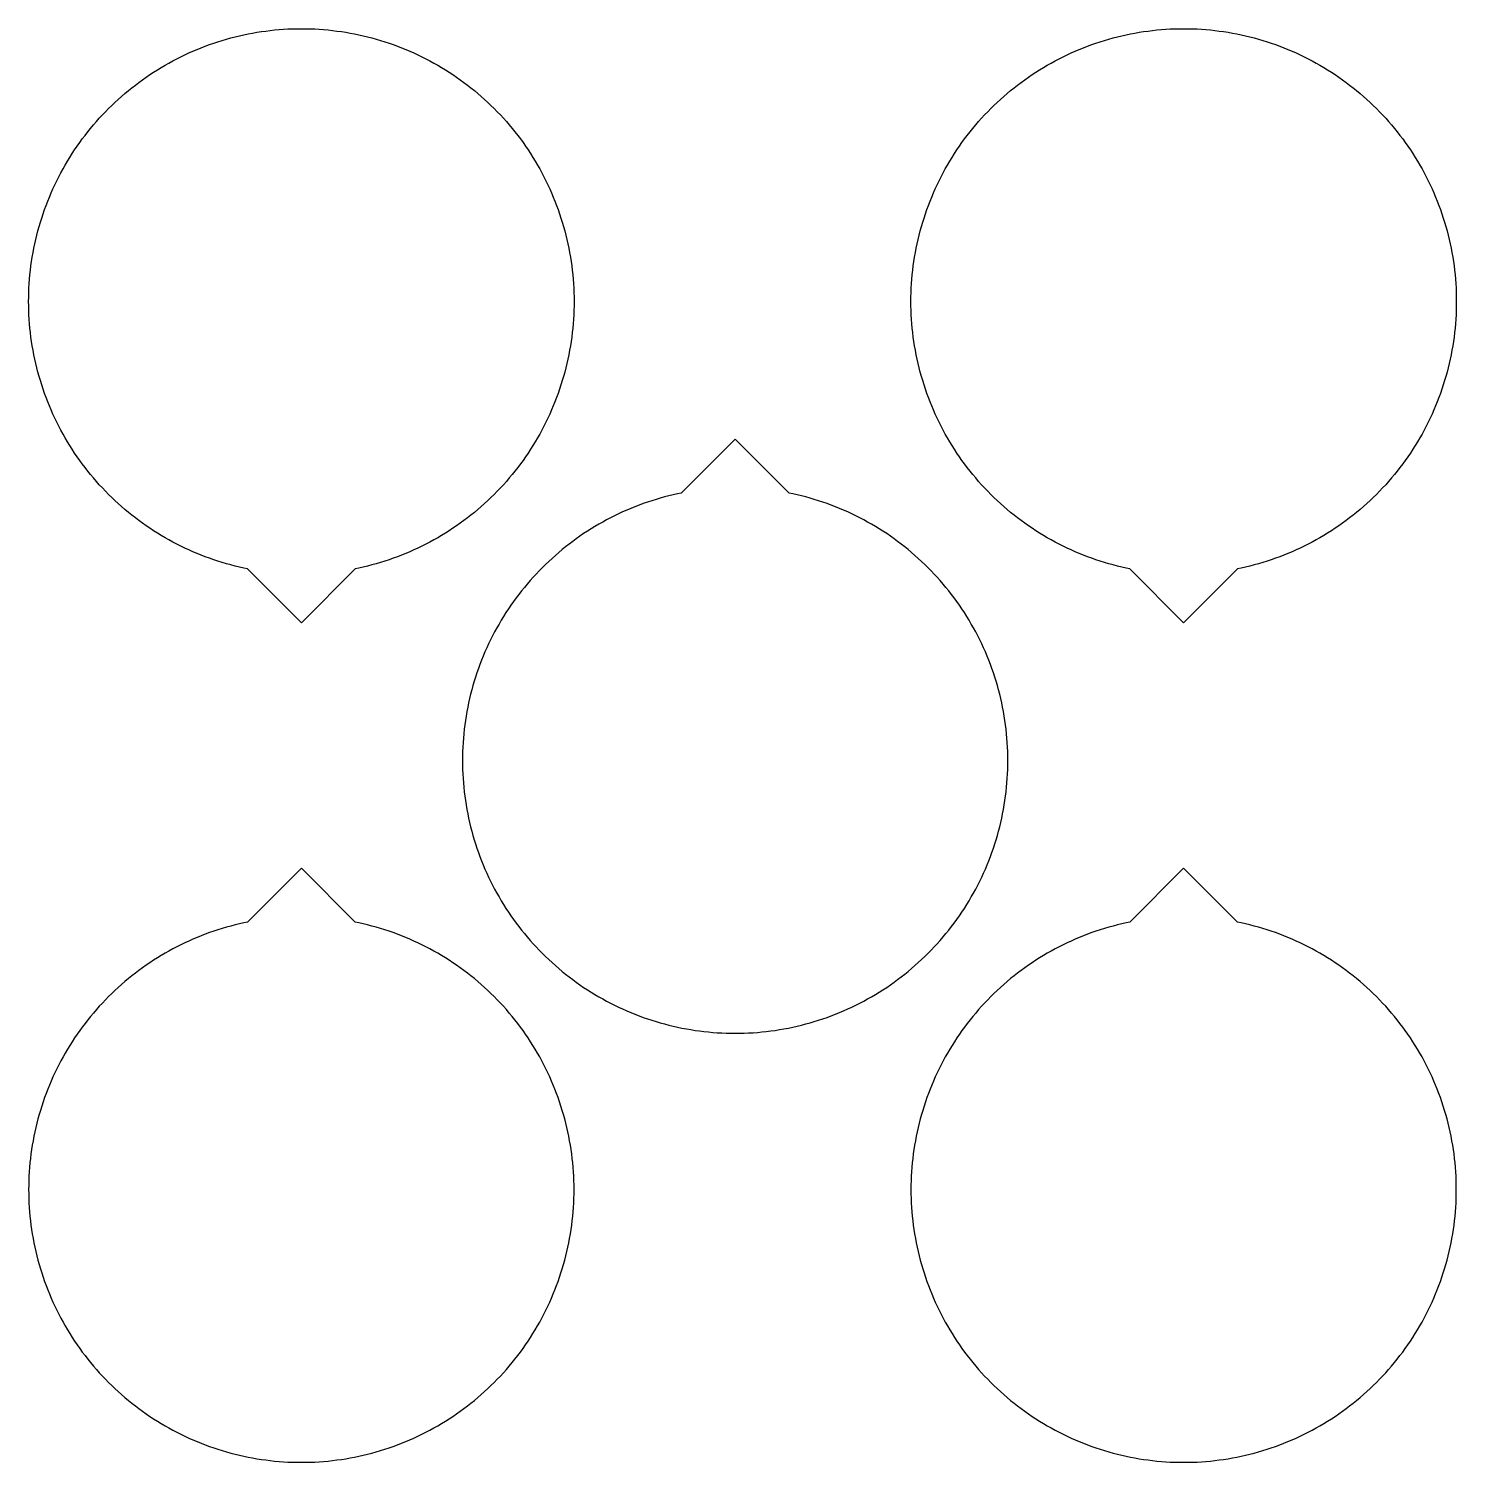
# Model space of a CAD drawing. Extents: x -44 to 45, y -45.2 to 44.1.
import ezdxf

# ---------------------------------------------------------------- set-up
doc = ezdxf.new("R2010")
doc.units = 0
doc.layers.get('0').update_dxf_attribs({"linetype": 'CONTINUOUS'})

msp = doc.modelspace()

# ---------------------------------------------------------------- linework, layer by layer
for points in [[(-30.401, 10.428), (-30.631, 10.476), (-30.903, 10.537), (-31.173, 10.603), (-31.442, 10.672), (-31.711, 10.747), (-31.977, 10.825), (-32.243, 10.908), (-32.507, 10.995), (-32.77, 11.087), (-33.031, 11.182), (-33.29, 11.282), (-33.548, 11.386), (-33.804, 11.495), (-34.059, 11.607), (-34.311, 11.724), (-34.562, 11.845), (-34.81, 11.97), (-35.057, 12.099), (-35.301, 12.233), (-35.543, 12.37), (-35.783, 12.511), (-36.02, 12.656), (-36.255, 12.804), (-36.488, 12.957), (-36.718, 13.113), (-36.945, 13.274), (-37.17, 13.438), (-37.392, 13.605), (-37.611, 13.777), (-37.827, 13.951), (-38.041, 14.13), (-38.251, 14.311), (-38.459, 14.497), (-38.663, 14.685), (-38.865, 14.877), (-39.063, 15.072), (-39.258, 15.27), (-39.45, 15.472), (-39.638, 15.676), (-39.824, 15.884), (-40.005, 16.094), (-40.184, 16.308), (-40.358, 16.524), (-40.53, 16.743), (-40.697, 16.965), (-40.861, 17.19), (-41.022, 17.417), (-41.178, 17.647), (-41.331, 17.88), (-41.479, 18.115), (-41.624, 18.352), (-41.765, 18.592), (-41.902, 18.834), (-42.036, 19.078), (-42.165, 19.325), (-42.29, 19.573), (-42.411, 19.824), (-42.528, 20.076), (-42.64, 20.331), (-42.749, 20.587), (-42.853, 20.845), (-42.953, 21.104), (-43.049, 21.365), (-43.14, 21.628), (-43.227, 21.892), (-43.31, 22.158), (-43.388, 22.425), (-43.463, 22.693), (-43.532, 22.962), (-43.598, 23.232), (-43.659, 23.504), (-43.715, 23.776), (-43.768, 24.049), (-43.815, 24.323), (-43.859, 24.598), (-43.897, 24.873), (-43.931, 25.149), (-43.961, 25.426), (-43.986, 25.703), (-44.007, 25.98), (-44.023, 26.258), (-44.034, 26.536), (-44.041, 26.814), (-44.043, 27.092), (-44.041, 27.371), (-44.034, 27.649), (-44.023, 27.927), (-44.007, 28.204), (-43.986, 28.482), (-43.961, 28.759), (-43.931, 29.035), (-43.897, 29.311), (-43.859, 29.587), (-43.815, 29.861), (-43.768, 30.136), (-43.715, 30.409), (-43.659, 30.681), (-43.598, 30.952), (-43.532, 31.223), (-43.463, 31.492), (-43.388, 31.76), (-43.31, 32.027), (-43.227, 32.293), (-43.14, 32.557), (-43.049, 32.819), (-42.953, 33.081), (-42.853, 33.34), (-42.749, 33.598), (-42.64, 33.854), (-42.528, 34.108), (-42.411, 34.361), (-42.29, 34.611), (-42.165, 34.86), (-42.036, 35.106), (-41.902, 35.35), (-41.765, 35.592), (-41.624, 35.832), (-41.479, 36.07), (-41.331, 36.305), (-41.178, 36.537), (-41.022, 36.767), (-40.861, 36.995), (-40.697, 37.219), (-40.53, 37.441), (-40.358, 37.66), (-40.184, 37.877), (-40.005, 38.09), (-39.824, 38.301), (-39.638, 38.508), (-39.45, 38.713), (-39.258, 38.914), (-39.063, 39.113), (-38.865, 39.308), (-38.663, 39.499), (-38.459, 39.688), (-38.251, 39.873), (-38.041, 40.055), (-37.827, 40.233), (-37.611, 40.408), (-37.392, 40.579), (-37.17, 40.747), (-36.945, 40.911), (-36.718, 41.071), (-36.488, 41.228), (-36.255, 41.38), (-36.02, 41.529), (-35.783, 41.674), (-35.543, 41.815), (-35.301, 41.952), (-35.057, 42.085), (-34.81, 42.215), (-34.562, 42.34), (-34.311, 42.461), (-34.059, 42.577), (-33.804, 42.69), (-33.548, 42.798), (-33.29, 42.902), (-33.031, 43.002), (-32.77, 43.098), (-32.507, 43.19), (-32.243, 43.277), (-31.977, 43.36), (-31.711, 43.438), (-31.442, 43.512), (-31.173, 43.582), (-30.903, 43.648), (-30.631, 43.709), (-30.359, 43.765), (-30.086, 43.817), (-29.812, 43.865), (-29.537, 43.908), (-29.262, 43.947), (-28.986, 43.981), (-28.709, 44.011), (-28.432, 44.036), (-28.155, 44.056), (-27.877, 44.072), (-27.599, 44.084), (-27.321, 44.09), (-27.043, 44.092), (-26.765, 44.09), (-26.486, 44.084), (-26.208, 44.072), (-25.931, 44.056), (-25.653, 44.036), (-25.376, 44.011), (-25.1, 43.981), (-24.824, 43.947), (-24.548, 43.908), (-24.274, 43.865), (-24, 43.817), (-23.726, 43.765), (-23.454, 43.709), (-23.183, 43.648), (-22.912, 43.582), (-22.643, 43.512), (-22.375, 43.438), (-22.108, 43.36), (-21.843, 43.277), (-21.578, 43.19), (-21.316, 43.098), (-21.055, 43.002), (-20.795, 42.902), (-20.537, 42.798), (-20.281, 42.69), (-20.027, 42.577), (-19.774, 42.461), (-19.524, 42.34), (-19.275, 42.215), (-19.029, 42.085), (-18.785, 41.952), (-18.543, 41.815), (-18.303, 41.674), (-18.065, 41.529), (-17.83, 41.38), (-17.598, 41.228), (-17.368, 41.071), (-17.14, 40.911), (-16.916, 40.747), (-16.694, 40.579), (-16.475, 40.408), (-16.258, 40.233), (-16.045, 40.055), (-15.834, 39.873), (-15.627, 39.688), (-15.422, 39.499), (-15.221, 39.308), (-15.022, 39.113), (-14.827, 38.914), (-14.636, 38.713), (-14.447, 38.508), (-14.262, 38.301), (-14.08, 38.09), (-13.902, 37.877), (-13.727, 37.66), (-13.556, 37.441), (-13.388, 37.219), (-13.224, 36.995), (-13.064, 36.767), (-12.907, 36.537), (-12.755, 36.305), (-12.606, 36.07), (-12.461, 35.832), (-12.32, 35.592), (-12.183, 35.35), (-12.05, 35.106), (-11.921, 34.86), (-11.795, 34.611), (-11.675, 34.361), (-11.558, 34.108), (-11.445, 33.854), (-11.337, 33.598), (-11.233, 33.34), (-11.133, 33.081), (-11.037, 32.819), (-10.945, 32.557), (-10.858, 32.293), (-10.775, 32.027), (-10.697, 31.76), (-10.623, 31.492), (-10.553, 31.223), (-10.488, 30.952), (-10.427, 30.681), (-10.37, 30.409), (-10.318, 30.136), (-10.27, 29.861), (-10.227, 29.587), (-10.188, 29.311), (-10.154, 29.035), (-10.124, 28.759), (-10.099, 28.482), (-10.079, 28.204), (-10.063, 27.927), (-10.051, 27.649), (-10.045, 27.371), (-10.043, 27.092), (-10.045, 26.814), (-10.051, 26.536), (-10.063, 26.258), (-10.079, 25.98), (-10.099, 25.703), (-10.124, 25.426), (-10.154, 25.149), (-10.188, 24.873), (-10.227, 24.598), (-10.27, 24.323), (-10.318, 24.049), (-10.37, 23.776), (-10.427, 23.504), (-10.488, 23.232), (-10.553, 22.962), (-10.623, 22.693), (-10.697, 22.425), (-10.775, 22.158), (-10.858, 21.892), (-10.945, 21.628), (-11.037, 21.365), (-11.133, 21.104), (-11.233, 20.845), (-11.337, 20.587), (-11.445, 20.331), (-11.558, 20.076), (-11.675, 19.824), (-11.795, 19.573), (-11.921, 19.325), (-12.05, 19.078), (-12.183, 18.834), (-12.32, 18.592), (-12.461, 18.352), (-12.606, 18.115), (-12.755, 17.88), (-12.907, 17.647), (-13.064, 17.417), (-13.224, 17.19), (-13.388, 16.965), (-13.556, 16.743), (-13.727, 16.524), (-13.902, 16.308), (-14.08, 16.094), (-14.262, 15.884), (-14.447, 15.676), (-14.636, 15.472), (-14.827, 15.27), (-15.022, 15.072), (-15.221, 14.877), (-15.422, 14.685), (-15.627, 14.497), (-15.834, 14.311), (-16.045, 14.13), (-16.258, 13.951), (-16.475, 13.777), (-16.694, 13.605), (-16.916, 13.438), (-17.14, 13.274), (-17.368, 13.113), (-17.598, 12.957), (-17.83, 12.804), (-18.065, 12.656), (-18.303, 12.511), (-18.543, 12.37), (-18.785, 12.233), (-19.029, 12.099), (-19.275, 11.97), (-19.524, 11.845), (-19.774, 11.724), (-20.027, 11.607), (-20.281, 11.495), (-20.537, 11.386), (-20.795, 11.282), (-21.055, 11.182), (-21.316, 11.087), (-21.578, 10.995), (-21.843, 10.908), (-22.108, 10.825), (-22.375, 10.747), (-22.643, 10.672), (-22.912, 10.603), (-23.183, 10.537), (-23.454, 10.476), (-23.684, 10.428), (-27.043, 7.07)], [(24.599, 10.428), (24.369, 10.476), (24.097, 10.537), (23.827, 10.603), (23.558, 10.672), (23.289, 10.747), (23.023, 10.825), (22.757, 10.908), (22.493, 10.995), (22.23, 11.087), (21.969, 11.182), (21.71, 11.282), (21.452, 11.386), (21.196, 11.495), (20.941, 11.607), (20.689, 11.724), (20.438, 11.845), (20.19, 11.97), (19.943, 12.099), (19.699, 12.233), (19.457, 12.37), (19.217, 12.511), (18.98, 12.656), (18.745, 12.804), (18.512, 12.957), (18.282, 13.113), (18.055, 13.274), (17.83, 13.438), (17.608, 13.605), (17.389, 13.777), (17.173, 13.951), (16.959, 14.13), (16.749, 14.311), (16.541, 14.497), (16.337, 14.685), (16.135, 14.877), (15.937, 15.072), (15.742, 15.27), (15.55, 15.472), (15.362, 15.676), (15.176, 15.884), (14.995, 16.094), (14.816, 16.308), (14.642, 16.524), (14.47, 16.743), (14.303, 16.965), (14.139, 17.19), (13.978, 17.417), (13.822, 17.647), (13.669, 17.88), (13.521, 18.115), (13.376, 18.352), (13.235, 18.592), (13.098, 18.834), (12.964, 19.078), (12.835, 19.325), (12.71, 19.573), (12.589, 19.824), (12.472, 20.076), (12.36, 20.331), (12.251, 20.587), (12.147, 20.845), (12.047, 21.104), (11.951, 21.365), (11.86, 21.628), (11.773, 21.892), (11.69, 22.158), (11.612, 22.425), (11.537, 22.693), (11.468, 22.962), (11.402, 23.232), (11.341, 23.504), (11.285, 23.776), (11.232, 24.049), (11.185, 24.323), (11.141, 24.598), (11.103, 24.873), (11.069, 25.149), (11.039, 25.426), (11.014, 25.703), (10.993, 25.98), (10.977, 26.258), (10.966, 26.536), (10.959, 26.814), (10.957, 27.092), (10.959, 27.371), (10.966, 27.649), (10.977, 27.927), (10.993, 28.204), (11.014, 28.482), (11.039, 28.759), (11.069, 29.035), (11.103, 29.311), (11.141, 29.587), (11.185, 29.861), (11.232, 30.136), (11.285, 30.409), (11.341, 30.681), (11.402, 30.952), (11.468, 31.223), (11.537, 31.492), (11.612, 31.76), (11.69, 32.027), (11.773, 32.293), (11.86, 32.557), (11.951, 32.819), (12.047, 33.081), (12.147, 33.34), (12.251, 33.598), (12.36, 33.854), (12.472, 34.108), (12.589, 34.361), (12.71, 34.611), (12.835, 34.86), (12.964, 35.106), (13.098, 35.35), (13.235, 35.592), (13.376, 35.832), (13.521, 36.07), (13.669, 36.305), (13.822, 36.537), (13.978, 36.767), (14.139, 36.995), (14.303, 37.219), (14.47, 37.441), (14.642, 37.66), (14.816, 37.877), (14.995, 38.09), (15.176, 38.301), (15.362, 38.508), (15.55, 38.713), (15.742, 38.914), (15.937, 39.113), (16.135, 39.308), (16.337, 39.499), (16.541, 39.688), (16.749, 39.873), (16.959, 40.055), (17.173, 40.233), (17.389, 40.408), (17.608, 40.579), (17.83, 40.747), (18.055, 40.911), (18.282, 41.071), (18.512, 41.228), (18.745, 41.38), (18.98, 41.529), (19.217, 41.674), (19.457, 41.815), (19.699, 41.952), (19.943, 42.085), (20.19, 42.215), (20.438, 42.34), (20.689, 42.461), (20.941, 42.577), (21.196, 42.69), (21.452, 42.798), (21.71, 42.902), (21.969, 43.002), (22.23, 43.098), (22.493, 43.19), (22.757, 43.277), (23.023, 43.36), (23.289, 43.438), (23.558, 43.512), (23.827, 43.582), (24.097, 43.648), (24.369, 43.709), (24.641, 43.765), (24.914, 43.817), (25.188, 43.865), (25.463, 43.908), (25.738, 43.947), (26.014, 43.981), (26.291, 44.011), (26.568, 44.036), (26.845, 44.056), (27.123, 44.072), (27.401, 44.084), (27.679, 44.09), (27.957, 44.092), (28.235, 44.09), (28.514, 44.084), (28.792, 44.072), (29.069, 44.056), (29.347, 44.036), (29.624, 44.011), (29.9, 43.981), (30.176, 43.947), (30.452, 43.908), (30.726, 43.865), (31, 43.817), (31.274, 43.765), (31.546, 43.709), (31.817, 43.648), (32.088, 43.582), (32.357, 43.512), (32.625, 43.438), (32.892, 43.36), (33.157, 43.277), (33.422, 43.19), (33.684, 43.098), (33.945, 43.002), (34.205, 42.902), (34.463, 42.798), (34.719, 42.69), (34.973, 42.577), (35.226, 42.461), (35.476, 42.34), (35.725, 42.215), (35.971, 42.085), (36.215, 41.952), (36.457, 41.815), (36.697, 41.674), (36.935, 41.529), (37.17, 41.38), (37.402, 41.228), (37.632, 41.071), (37.86, 40.911), (38.084, 40.747), (38.306, 40.579), (38.525, 40.408), (38.742, 40.233), (38.955, 40.055), (39.166, 39.873), (39.373, 39.688), (39.578, 39.499), (39.779, 39.308), (39.978, 39.113), (40.173, 38.914), (40.364, 38.713), (40.553, 38.508), (40.738, 38.301), (40.92, 38.09), (41.098, 37.877), (41.273, 37.66), (41.444, 37.441), (41.612, 37.219), (41.776, 36.995), (41.936, 36.767), (42.093, 36.537), (42.245, 36.305), (42.394, 36.07), (42.539, 35.832), (42.68, 35.592), (42.817, 35.35), (42.95, 35.106), (43.079, 34.86), (43.205, 34.611), (43.325, 34.361), (43.442, 34.108), (43.555, 33.854), (43.663, 33.598), (43.767, 33.34), (43.867, 33.081), (43.963, 32.819), (44.055, 32.557), (44.142, 32.293), (44.225, 32.027), (44.303, 31.76), (44.377, 31.492), (44.447, 31.223), (44.512, 30.952), (44.573, 30.681), (44.63, 30.409), (44.682, 30.136), (44.73, 29.861), (44.773, 29.587), (44.812, 29.311), (44.846, 29.035), (44.876, 28.759), (44.901, 28.482), (44.921, 28.204), (44.937, 27.927), (44.949, 27.649), (44.955, 27.371), (44.957, 27.092), (44.955, 26.814), (44.949, 26.536), (44.937, 26.258), (44.921, 25.98), (44.901, 25.703), (44.876, 25.426), (44.846, 25.149), (44.812, 24.873), (44.773, 24.598), (44.73, 24.323), (44.682, 24.049), (44.63, 23.776), (44.573, 23.504), (44.512, 23.232), (44.447, 22.962), (44.377, 22.693), (44.303, 22.425), (44.225, 22.158), (44.142, 21.892), (44.055, 21.628), (43.963, 21.365), (43.867, 21.104), (43.767, 20.845), (43.663, 20.587), (43.555, 20.331), (43.442, 20.076), (43.325, 19.824), (43.205, 19.573), (43.079, 19.325), (42.95, 19.078), (42.817, 18.834), (42.68, 18.592), (42.539, 18.352), (42.394, 18.115), (42.245, 17.88), (42.093, 17.647), (41.936, 17.417), (41.776, 17.19), (41.612, 16.965), (41.444, 16.743), (41.273, 16.524), (41.098, 16.308), (40.92, 16.094), (40.738, 15.884), (40.553, 15.676), (40.364, 15.472), (40.173, 15.27), (39.978, 15.072), (39.779, 14.877), (39.578, 14.685), (39.373, 14.497), (39.166, 14.311), (38.955, 14.13), (38.742, 13.951), (38.525, 13.777), (38.306, 13.605), (38.084, 13.438), (37.86, 13.274), (37.632, 13.113), (37.402, 12.957), (37.17, 12.804), (36.935, 12.656), (36.697, 12.511), (36.457, 12.37), (36.215, 12.233), (35.971, 12.099), (35.725, 11.97), (35.476, 11.845), (35.226, 11.724), (34.973, 11.607), (34.719, 11.495), (34.463, 11.386), (34.205, 11.282), (33.945, 11.182), (33.684, 11.087), (33.422, 10.995), (33.157, 10.908), (32.892, 10.825), (32.625, 10.747), (32.357, 10.672), (32.088, 10.603), (31.817, 10.537), (31.546, 10.476), (31.316, 10.428), (27.957, 7.07)], [(-3.359, 15.153), (-3.589, 15.105), (-3.86, 15.044), (-4.13, 14.978), (-4.4, 14.909), (-4.668, 14.834), (-4.935, 14.756), (-5.2, 14.673), (-5.464, 14.586), (-5.727, 14.494), (-5.988, 14.399), (-6.248, 14.299), (-6.506, 14.195), (-6.762, 14.086), (-7.016, 13.974), (-7.269, 13.857), (-7.519, 13.736), (-7.768, 13.611), (-8.014, 13.482), (-8.258, 13.348), (-8.5, 13.211), (-8.74, 13.07), (-8.977, 12.925), (-9.212, 12.777), (-9.445, 12.624), (-9.675, 12.467), (-9.902, 12.307), (-10.127, 12.143), (-10.349, 11.976), (-10.568, 11.804), (-10.784, 11.63), (-10.998, 11.451), (-11.208, 11.27), (-11.416, 11.084), (-11.621, 10.896), (-11.822, 10.704), (-12.02, 10.509), (-12.215, 10.311), (-12.407, 10.109), (-12.596, 9.905), (-12.781, 9.697), (-12.963, 9.487), (-13.141, 9.273), (-13.316, 9.057), (-13.487, 8.838), (-13.655, 8.616), (-13.819, 8.391), (-13.979, 8.164), (-14.135, 7.934), (-14.288, 7.701), (-14.437, 7.466), (-14.582, 7.229), (-14.722, 6.989), (-14.86, 6.747), (-14.993, 6.503), (-15.122, 6.256), (-15.247, 6.008), (-15.368, 5.757), (-15.485, 5.505), (-15.598, 5.25), (-15.706, 4.994), (-15.81, 4.736), (-15.91, 4.477), (-16.006, 4.216), (-16.097, 3.953), (-16.184, 3.689), (-16.267, 3.423), (-16.346, 3.156), (-16.42, 2.888), (-16.49, 2.619), (-16.555, 2.349), (-16.616, 2.077), (-16.673, 1.805), (-16.725, 1.532), (-16.773, 1.258), (-16.816, 0.983), (-16.855, 0.708), (-16.889, 0.432), (-16.918, 0.155), (-16.944, -0.122), (-16.964, -0.399), (-16.98, -0.677), (-16.991, -0.955), (-16.998, -1.233), (-17, -1.511), (-16.998, -1.79), (-16.991, -2.068), (-16.98, -2.346), (-16.964, -2.623), (-16.944, -2.901), (-16.918, -3.178), (-16.889, -3.454), (-16.855, -3.73), (-16.816, -4.006), (-16.773, -4.28), (-16.725, -4.555), (-16.673, -4.828), (-16.616, -5.1), (-16.555, -5.371), (-16.49, -5.642), (-16.42, -5.911), (-16.346, -6.179), (-16.267, -6.446), (-16.184, -6.712), (-16.097, -6.976), (-16.006, -7.238), (-15.91, -7.5), (-15.81, -7.759), (-15.706, -8.017), (-15.598, -8.273), (-15.485, -8.527), (-15.368, -8.78), (-15.247, -9.03), (-15.122, -9.279), (-14.993, -9.525), (-14.86, -9.769), (-14.722, -10.011), (-14.582, -10.251), (-14.437, -10.489), (-14.288, -10.724), (-14.135, -10.956), (-13.979, -11.186), (-13.819, -11.414), (-13.655, -11.638), (-13.487, -11.86), (-13.316, -12.079), (-13.141, -12.296), (-12.963, -12.509), (-12.781, -12.72), (-12.596, -12.927), (-12.407, -13.132), (-12.215, -13.333), (-12.02, -13.532), (-11.822, -13.727), (-11.621, -13.918), (-11.416, -14.107), (-11.208, -14.292), (-10.998, -14.474), (-10.784, -14.652), (-10.568, -14.827), (-10.349, -14.998), (-10.127, -15.166), (-9.902, -15.33), (-9.675, -15.49), (-9.445, -15.647), (-9.212, -15.799), (-8.977, -15.948), (-8.74, -16.093), (-8.5, -16.234), (-8.258, -16.371), (-8.014, -16.504), (-7.768, -16.634), (-7.519, -16.759), (-7.269, -16.88), (-7.016, -16.996), (-6.762, -17.109), (-6.506, -17.217), (-6.248, -17.321), (-5.988, -17.421), (-5.727, -17.517), (-5.464, -17.609), (-5.2, -17.696), (-4.935, -17.779), (-4.668, -17.857), (-4.4, -17.931), (-4.13, -18.001), (-3.86, -18.067), (-3.589, -18.128), (-3.316, -18.184), (-3.043, -18.236), (-2.769, -18.284), (-2.494, -18.327), (-2.219, -18.366), (-1.943, -18.4), (-1.666, -18.43), (-1.389, -18.455), (-1.112, -18.475), (-0.834, -18.491), (-0.556, -18.503), (-0.278, -18.509), (0, -18.511), (0.278, -18.509), (0.556, -18.503), (0.834, -18.491), (1.112, -18.475), (1.389, -18.455), (1.666, -18.43), (1.943, -18.4), (2.219, -18.366), (2.494, -18.327), (2.769, -18.284), (3.043, -18.236), (3.316, -18.184), (3.589, -18.128), (3.86, -18.067), (4.13, -18.001), (4.4, -17.931), (4.668, -17.857), (4.935, -17.779), (5.2, -17.696), (5.464, -17.609), (5.727, -17.517), (5.988, -17.421), (6.248, -17.321), (6.506, -17.217), (6.762, -17.109), (7.016, -16.996), (7.269, -16.88), (7.519, -16.759), (7.768, -16.634), (8.014, -16.504), (8.258, -16.371), (8.5, -16.234), (8.74, -16.093), (8.977, -15.948), (9.212, -15.799), (9.445, -15.647), (9.675, -15.49), (9.902, -15.33), (10.127, -15.166), (10.349, -14.998), (10.568, -14.827), (10.784, -14.652), (10.998, -14.474), (11.208, -14.292), (11.416, -14.107), (11.621, -13.918), (11.822, -13.727), (12.02, -13.532), (12.215, -13.333), (12.407, -13.132), (12.596, -12.927), (12.781, -12.72), (12.963, -12.509), (13.141, -12.296), (13.316, -12.079), (13.487, -11.86), (13.655, -11.638), (13.819, -11.414), (13.979, -11.186), (14.135, -10.956), (14.288, -10.724), (14.437, -10.489), (14.582, -10.251), (14.722, -10.011), (14.86, -9.769), (14.993, -9.525), (15.122, -9.279), (15.247, -9.03), (15.368, -8.78), (15.485, -8.527), (15.598, -8.273), (15.706, -8.017), (15.81, -7.759), (15.91, -7.5), (16.006, -7.238), (16.097, -6.976), (16.184, -6.712), (16.267, -6.446), (16.346, -6.179), (16.42, -5.911), (16.49, -5.642), (16.555, -5.371), (16.616, -5.1), (16.673, -4.828), (16.725, -4.555), (16.773, -4.28), (16.816, -4.006), (16.855, -3.73), (16.889, -3.454), (16.918, -3.178), (16.944, -2.901), (16.964, -2.623), (16.98, -2.346), (16.991, -2.068), (16.998, -1.79), (17, -1.511), (16.998, -1.233), (16.991, -0.955), (16.98, -0.677), (16.964, -0.399), (16.944, -0.122), (16.918, 0.155), (16.889, 0.432), (16.855, 0.708), (16.816, 0.983), (16.773, 1.258), (16.725, 1.532), (16.673, 1.805), (16.616, 2.077), (16.555, 2.349), (16.49, 2.619), (16.42, 2.888), (16.346, 3.156), (16.267, 3.423), (16.184, 3.689), (16.097, 3.953), (16.006, 4.216), (15.91, 4.477), (15.81, 4.736), (15.706, 4.994), (15.598, 5.25), (15.485, 5.505), (15.368, 5.757), (15.247, 6.008), (15.122, 6.256), (14.993, 6.503), (14.86, 6.747), (14.722, 6.989), (14.582, 7.229), (14.437, 7.466), (14.288, 7.701), (14.135, 7.934), (13.979, 8.164), (13.819, 8.391), (13.655, 8.616), (13.487, 8.838), (13.316, 9.057), (13.141, 9.273), (12.963, 9.487), (12.781, 9.697), (12.596, 9.905), (12.407, 10.109), (12.215, 10.311), (12.02, 10.509), (11.822, 10.704), (11.621, 10.896), (11.416, 11.084), (11.208, 11.27), (10.998, 11.451), (10.784, 11.63), (10.568, 11.804), (10.349, 11.976), (10.127, 12.143), (9.902, 12.307), (9.675, 12.467), (9.445, 12.624), (9.212, 12.777), (8.977, 12.925), (8.74, 13.07), (8.5, 13.211), (8.258, 13.348), (8.014, 13.482), (7.768, 13.611), (7.519, 13.736), (7.269, 13.857), (7.016, 13.974), (6.762, 14.086), (6.506, 14.195), (6.248, 14.299), (5.988, 14.399), (5.727, 14.494), (5.464, 14.586), (5.2, 14.673), (4.935, 14.756), (4.668, 14.834), (4.4, 14.909), (4.13, 14.978), (3.86, 15.044), (3.589, 15.105), (3.359, 15.153), (0, 18.511)], [(-30.401, -11.582), (-30.631, -11.63), (-30.903, -11.691), (-31.173, -11.756), (-31.442, -11.826), (-31.711, -11.9), (-31.977, -11.979), (-32.243, -12.062), (-32.507, -12.149), (-32.77, -12.24), (-33.031, -12.336), (-33.29, -12.436), (-33.548, -12.54), (-33.804, -12.649), (-34.059, -12.761), (-34.311, -12.878), (-34.562, -12.999), (-34.81, -13.124), (-35.057, -13.253), (-35.301, -13.386), (-35.543, -13.524), (-35.783, -13.665), (-36.02, -13.809), (-36.255, -13.958), (-36.488, -14.111), (-36.718, -14.267), (-36.945, -14.428), (-37.17, -14.592), (-37.392, -14.759), (-37.611, -14.93), (-37.827, -15.105), (-38.041, -15.284), (-38.251, -15.465), (-38.459, -15.65), (-38.663, -15.839), (-38.865, -16.031), (-39.063, -16.226), (-39.258, -16.424), (-39.45, -16.626), (-39.638, -16.83), (-39.824, -17.038), (-40.005, -17.248), (-40.184, -17.462), (-40.358, -17.678), (-40.53, -17.897), (-40.697, -18.119), (-40.861, -18.344), (-41.022, -18.571), (-41.178, -18.801), (-41.331, -19.034), (-41.479, -19.269), (-41.624, -19.506), (-41.765, -19.746), (-41.902, -19.988), (-42.036, -20.232), (-42.165, -20.479), (-42.29, -20.727), (-42.411, -20.978), (-42.528, -21.23), (-42.64, -21.484), (-42.749, -21.741), (-42.853, -21.998), (-42.953, -22.258), (-43.049, -22.519), (-43.14, -22.782), (-43.227, -23.046), (-43.31, -23.312), (-43.388, -23.578), (-43.463, -23.846), (-43.532, -24.116), (-43.598, -24.386), (-43.659, -24.657), (-43.715, -24.93), (-43.768, -25.203), (-43.815, -25.477), (-43.859, -25.752), (-43.897, -26.027), (-43.931, -26.303), (-43.961, -26.58), (-43.986, -26.857), (-44.007, -27.134), (-44.023, -27.412), (-44.034, -27.69), (-44.041, -27.968), (-44.043, -28.246), (-44.041, -28.524), (-44.034, -28.802), (-44.023, -29.08), (-44.007, -29.358), (-43.986, -29.635), (-43.961, -29.913), (-43.931, -30.189), (-43.897, -30.465), (-43.859, -30.741), (-43.815, -31.015), (-43.768, -31.289), (-43.715, -31.563), (-43.659, -31.835), (-43.598, -32.106), (-43.532, -32.377), (-43.463, -32.646), (-43.388, -32.914), (-43.31, -33.181), (-43.227, -33.446), (-43.14, -33.71), (-43.049, -33.973), (-42.953, -34.234), (-42.853, -34.494), (-42.749, -34.752), (-42.64, -35.008), (-42.528, -35.262), (-42.411, -35.515), (-42.29, -35.765), (-42.165, -36.014), (-42.036, -36.26), (-41.902, -36.504), (-41.765, -36.746), (-41.624, -36.986), (-41.479, -37.224), (-41.331, -37.459), (-41.178, -37.691), (-41.022, -37.921), (-40.861, -38.148), (-40.697, -38.373), (-40.53, -38.595), (-40.358, -38.814), (-40.184, -39.031), (-40.005, -39.244), (-39.824, -39.455), (-39.638, -39.662), (-39.45, -39.867), (-39.258, -40.068), (-39.063, -40.266), (-38.865, -40.461), (-38.663, -40.653), (-38.459, -40.842), (-38.251, -41.027), (-38.041, -41.209), (-37.827, -41.387), (-37.611, -41.562), (-37.392, -41.733), (-37.17, -41.901), (-36.945, -42.065), (-36.718, -42.225), (-36.488, -42.381), (-36.255, -42.534), (-36.02, -42.683), (-35.783, -42.828), (-35.543, -42.969), (-35.301, -43.106), (-35.057, -43.239), (-34.81, -43.368), (-34.562, -43.493), (-34.311, -43.614), (-34.059, -43.731), (-33.804, -43.844), (-33.548, -43.952), (-33.29, -44.056), (-33.031, -44.156), (-32.77, -44.252), (-32.507, -44.343), (-32.243, -44.431), (-31.977, -44.513), (-31.711, -44.592), (-31.442, -44.666), (-31.173, -44.736), (-30.903, -44.801), (-30.631, -44.862), (-30.359, -44.919), (-30.086, -44.971), (-29.812, -45.019), (-29.537, -45.062), (-29.262, -45.101), (-28.986, -45.135), (-28.709, -45.165), (-28.432, -45.19), (-28.155, -45.21), (-27.877, -45.226), (-27.599, -45.237), (-27.321, -45.244), (-27.043, -45.246), (-26.765, -45.244), (-26.486, -45.237), (-26.208, -45.226), (-25.931, -45.21), (-25.653, -45.19), (-25.376, -45.165), (-25.1, -45.135), (-24.824, -45.101), (-24.548, -45.062), (-24.274, -45.019), (-24, -44.971), (-23.726, -44.919), (-23.454, -44.862), (-23.183, -44.801), (-22.912, -44.736), (-22.643, -44.666), (-22.375, -44.592), (-22.108, -44.513), (-21.843, -44.431), (-21.578, -44.343), (-21.316, -44.252), (-21.055, -44.156), (-20.795, -44.056), (-20.537, -43.952), (-20.281, -43.844), (-20.027, -43.731), (-19.774, -43.614), (-19.524, -43.493), (-19.275, -43.368), (-19.029, -43.239), (-18.785, -43.106), (-18.543, -42.969), (-18.303, -42.828), (-18.065, -42.683), (-17.83, -42.534), (-17.598, -42.381), (-17.368, -42.225), (-17.14, -42.065), (-16.916, -41.901), (-16.694, -41.733), (-16.475, -41.562), (-16.258, -41.387), (-16.045, -41.209), (-15.834, -41.027), (-15.627, -40.842), (-15.422, -40.653), (-15.221, -40.461), (-15.022, -40.266), (-14.827, -40.068), (-14.636, -39.867), (-14.447, -39.662), (-14.262, -39.455), (-14.08, -39.244), (-13.902, -39.031), (-13.727, -38.814), (-13.556, -38.595), (-13.388, -38.373), (-13.224, -38.148), (-13.064, -37.921), (-12.907, -37.691), (-12.755, -37.459), (-12.606, -37.224), (-12.461, -36.986), (-12.32, -36.746), (-12.183, -36.504), (-12.05, -36.26), (-11.921, -36.014), (-11.795, -35.765), (-11.675, -35.515), (-11.558, -35.262), (-11.445, -35.008), (-11.337, -34.752), (-11.233, -34.494), (-11.133, -34.234), (-11.037, -33.973), (-10.945, -33.71), (-10.858, -33.446), (-10.775, -33.181), (-10.697, -32.914), (-10.623, -32.646), (-10.553, -32.377), (-10.488, -32.106), (-10.427, -31.835), (-10.37, -31.563), (-10.318, -31.289), (-10.27, -31.015), (-10.227, -30.741), (-10.188, -30.465), (-10.154, -30.189), (-10.124, -29.913), (-10.099, -29.635), (-10.079, -29.358), (-10.063, -29.08), (-10.051, -28.802), (-10.045, -28.524), (-10.043, -28.246), (-10.045, -27.968), (-10.051, -27.69), (-10.063, -27.412), (-10.079, -27.134), (-10.099, -26.857), (-10.124, -26.58), (-10.154, -26.303), (-10.188, -26.027), (-10.227, -25.752), (-10.27, -25.477), (-10.318, -25.203), (-10.37, -24.93), (-10.427, -24.657), (-10.488, -24.386), (-10.553, -24.116), (-10.623, -23.846), (-10.697, -23.578), (-10.775, -23.312), (-10.858, -23.046), (-10.945, -22.782), (-11.037, -22.519), (-11.133, -22.258), (-11.233, -21.998), (-11.337, -21.741), (-11.445, -21.484), (-11.558, -21.23), (-11.675, -20.978), (-11.795, -20.727), (-11.921, -20.479), (-12.05, -20.232), (-12.183, -19.988), (-12.32, -19.746), (-12.461, -19.506), (-12.606, -19.269), (-12.755, -19.034), (-12.907, -18.801), (-13.064, -18.571), (-13.224, -18.344), (-13.388, -18.119), (-13.556, -17.897), (-13.727, -17.678), (-13.902, -17.462), (-14.08, -17.248), (-14.262, -17.038), (-14.447, -16.83), (-14.636, -16.626), (-14.827, -16.424), (-15.022, -16.226), (-15.221, -16.031), (-15.422, -15.839), (-15.627, -15.65), (-15.834, -15.465), (-16.045, -15.284), (-16.258, -15.105), (-16.475, -14.93), (-16.694, -14.759), (-16.916, -14.592), (-17.14, -14.428), (-17.368, -14.267), (-17.598, -14.111), (-17.83, -13.958), (-18.065, -13.809), (-18.303, -13.665), (-18.543, -13.524), (-18.785, -13.386), (-19.029, -13.253), (-19.275, -13.124), (-19.524, -12.999), (-19.774, -12.878), (-20.027, -12.761), (-20.281, -12.649), (-20.537, -12.54), (-20.795, -12.436), (-21.055, -12.336), (-21.316, -12.24), (-21.578, -12.149), (-21.843, -12.062), (-22.108, -11.979), (-22.375, -11.9), (-22.643, -11.826), (-22.912, -11.756), (-23.183, -11.691), (-23.454, -11.63), (-23.684, -11.582), (-27.043, -8.223)], [(24.599, -11.582), (24.369, -11.63), (24.097, -11.691), (23.827, -11.756), (23.558, -11.826), (23.289, -11.9), (23.023, -11.979), (22.757, -12.062), (22.493, -12.149), (22.23, -12.24), (21.969, -12.336), (21.71, -12.436), (21.452, -12.54), (21.196, -12.649), (20.941, -12.761), (20.689, -12.878), (20.438, -12.999), (20.19, -13.124), (19.943, -13.253), (19.699, -13.386), (19.457, -13.524), (19.217, -13.665), (18.98, -13.809), (18.745, -13.958), (18.512, -14.111), (18.282, -14.267), (18.055, -14.428), (17.83, -14.592), (17.608, -14.759), (17.389, -14.93), (17.173, -15.105), (16.959, -15.284), (16.749, -15.465), (16.541, -15.65), (16.337, -15.839), (16.135, -16.031), (15.937, -16.226), (15.742, -16.424), (15.55, -16.626), (15.362, -16.83), (15.176, -17.038), (14.995, -17.248), (14.816, -17.462), (14.642, -17.678), (14.47, -17.897), (14.303, -18.119), (14.139, -18.344), (13.978, -18.571), (13.822, -18.801), (13.669, -19.034), (13.521, -19.269), (13.376, -19.506), (13.235, -19.746), (13.098, -19.988), (12.964, -20.232), (12.835, -20.479), (12.71, -20.727), (12.589, -20.978), (12.472, -21.23), (12.36, -21.484), (12.251, -21.741), (12.147, -21.998), (12.047, -22.258), (11.951, -22.519), (11.86, -22.782), (11.773, -23.046), (11.69, -23.312), (11.612, -23.578), (11.537, -23.846), (11.468, -24.116), (11.402, -24.386), (11.341, -24.657), (11.285, -24.93), (11.232, -25.203), (11.185, -25.477), (11.141, -25.752), (11.103, -26.027), (11.069, -26.303), (11.039, -26.58), (11.014, -26.857), (10.993, -27.134), (10.977, -27.412), (10.966, -27.69), (10.959, -27.968), (10.957, -28.246), (10.959, -28.524), (10.966, -28.802), (10.977, -29.08), (10.993, -29.358), (11.014, -29.635), (11.039, -29.913), (11.069, -30.189), (11.103, -30.465), (11.141, -30.741), (11.185, -31.015), (11.232, -31.289), (11.285, -31.563), (11.341, -31.835), (11.402, -32.106), (11.468, -32.377), (11.537, -32.646), (11.612, -32.914), (11.69, -33.181), (11.773, -33.446), (11.86, -33.71), (11.951, -33.973), (12.047, -34.234), (12.147, -34.494), (12.251, -34.752), (12.36, -35.008), (12.472, -35.262), (12.589, -35.515), (12.71, -35.765), (12.835, -36.014), (12.964, -36.26), (13.098, -36.504), (13.235, -36.746), (13.376, -36.986), (13.521, -37.224), (13.669, -37.459), (13.822, -37.691), (13.978, -37.921), (14.139, -38.148), (14.303, -38.373), (14.47, -38.595), (14.642, -38.814), (14.816, -39.031), (14.995, -39.244), (15.176, -39.455), (15.362, -39.662), (15.55, -39.867), (15.742, -40.068), (15.937, -40.266), (16.135, -40.461), (16.337, -40.653), (16.541, -40.842), (16.749, -41.027), (16.959, -41.209), (17.173, -41.387), (17.389, -41.562), (17.608, -41.733), (17.83, -41.901), (18.055, -42.065), (18.282, -42.225), (18.512, -42.381), (18.745, -42.534), (18.98, -42.683), (19.217, -42.828), (19.457, -42.969), (19.699, -43.106), (19.943, -43.239), (20.19, -43.368), (20.438, -43.493), (20.689, -43.614), (20.941, -43.731), (21.196, -43.844), (21.452, -43.952), (21.71, -44.056), (21.969, -44.156), (22.23, -44.252), (22.493, -44.343), (22.757, -44.431), (23.023, -44.513), (23.289, -44.592), (23.558, -44.666), (23.827, -44.736), (24.097, -44.801), (24.369, -44.862), (24.641, -44.919), (24.914, -44.971), (25.188, -45.019), (25.463, -45.062), (25.738, -45.101), (26.014, -45.135), (26.291, -45.165), (26.568, -45.19), (26.845, -45.21), (27.123, -45.226), (27.401, -45.237), (27.679, -45.244), (27.957, -45.246), (28.235, -45.244), (28.514, -45.237), (28.792, -45.226), (29.069, -45.21), (29.347, -45.19), (29.624, -45.165), (29.9, -45.135), (30.176, -45.101), (30.452, -45.062), (30.726, -45.019), (31, -44.971), (31.274, -44.919), (31.546, -44.862), (31.817, -44.801), (32.088, -44.736), (32.357, -44.666), (32.625, -44.592), (32.892, -44.513), (33.157, -44.431), (33.422, -44.343), (33.684, -44.252), (33.945, -44.156), (34.205, -44.056), (34.463, -43.952), (34.719, -43.844), (34.973, -43.731), (35.226, -43.614), (35.476, -43.493), (35.725, -43.368), (35.971, -43.239), (36.215, -43.106), (36.457, -42.969), (36.697, -42.828), (36.935, -42.683), (37.17, -42.534), (37.402, -42.381), (37.632, -42.225), (37.86, -42.065), (38.084, -41.901), (38.306, -41.733), (38.525, -41.562), (38.742, -41.387), (38.955, -41.209), (39.166, -41.027), (39.373, -40.842), (39.578, -40.653), (39.779, -40.461), (39.978, -40.266), (40.173, -40.068), (40.364, -39.867), (40.553, -39.662), (40.738, -39.455), (40.92, -39.244), (41.098, -39.031), (41.273, -38.814), (41.444, -38.595), (41.612, -38.373), (41.776, -38.148), (41.936, -37.921), (42.093, -37.691), (42.245, -37.459), (42.394, -37.224), (42.539, -36.986), (42.68, -36.746), (42.817, -36.504), (42.95, -36.26), (43.079, -36.014), (43.205, -35.765), (43.325, -35.515), (43.442, -35.262), (43.555, -35.008), (43.663, -34.752), (43.767, -34.494), (43.867, -34.234), (43.963, -33.973), (44.055, -33.71), (44.142, -33.446), (44.225, -33.181), (44.303, -32.914), (44.377, -32.646), (44.447, -32.377), (44.512, -32.106), (44.573, -31.835), (44.63, -31.563), (44.682, -31.289), (44.73, -31.015), (44.773, -30.741), (44.812, -30.465), (44.846, -30.189), (44.876, -29.913), (44.901, -29.635), (44.921, -29.358), (44.937, -29.08), (44.949, -28.802), (44.955, -28.524), (44.957, -28.246), (44.955, -27.968), (44.949, -27.69), (44.937, -27.412), (44.921, -27.134), (44.901, -26.857), (44.876, -26.58), (44.846, -26.303), (44.812, -26.027), (44.773, -25.752), (44.73, -25.477), (44.682, -25.203), (44.63, -24.93), (44.573, -24.657), (44.512, -24.386), (44.447, -24.116), (44.377, -23.846), (44.303, -23.578), (44.225, -23.312), (44.142, -23.046), (44.055, -22.782), (43.963, -22.519), (43.867, -22.258), (43.767, -21.998), (43.663, -21.741), (43.555, -21.484), (43.442, -21.23), (43.325, -20.978), (43.205, -20.727), (43.079, -20.479), (42.95, -20.232), (42.817, -19.988), (42.68, -19.746), (42.539, -19.506), (42.394, -19.269), (42.245, -19.034), (42.093, -18.801), (41.936, -18.571), (41.776, -18.344), (41.612, -18.119), (41.444, -17.897), (41.273, -17.678), (41.098, -17.462), (40.92, -17.248), (40.738, -17.038), (40.553, -16.83), (40.364, -16.626), (40.173, -16.424), (39.978, -16.226), (39.779, -16.031), (39.578, -15.839), (39.373, -15.65), (39.166, -15.465), (38.955, -15.284), (38.742, -15.105), (38.525, -14.93), (38.306, -14.759), (38.084, -14.592), (37.86, -14.428), (37.632, -14.267), (37.402, -14.111), (37.17, -13.958), (36.935, -13.809), (36.697, -13.665), (36.457, -13.524), (36.215, -13.386), (35.971, -13.253), (35.725, -13.124), (35.476, -12.999), (35.226, -12.878), (34.973, -12.761), (34.719, -12.649), (34.463, -12.54), (34.205, -12.436), (33.945, -12.336), (33.684, -12.24), (33.422, -12.149), (33.157, -12.062), (32.892, -11.979), (32.625, -11.9), (32.357, -11.826), (32.088, -11.756), (31.817, -11.691), (31.546, -11.63), (31.316, -11.582), (27.957, -8.223)]]:
    msp.add_lwpolyline(points, close=True)

doc.saveas('drawing.dxf')
